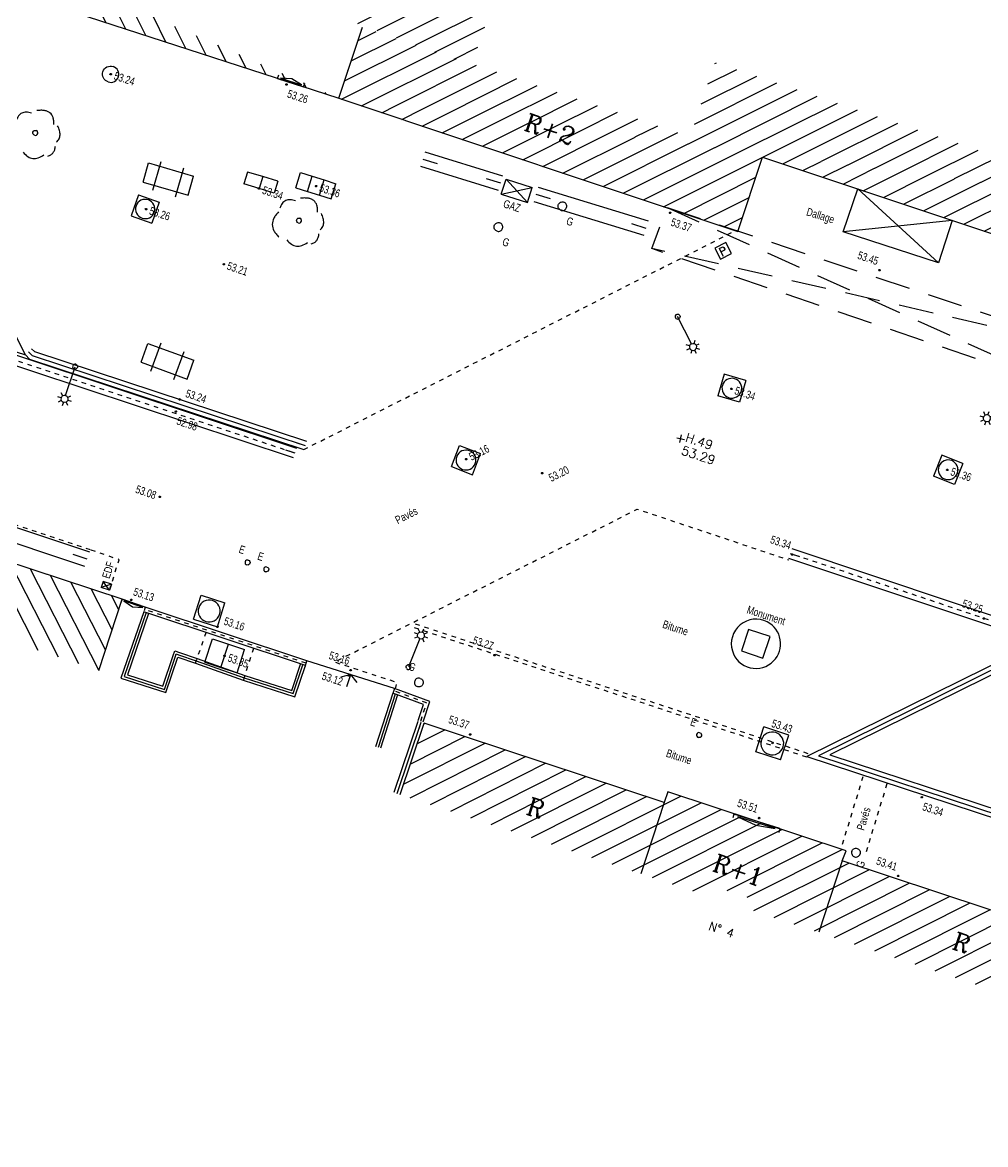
# Model space of a CAD drawing. Extents: x 661856 to 662117, y 6866905 to 6867165.
# Drawn here: x 661918.97 to 661957.48, y 6866943.2 to 6866988.05 of the extents above; entities that cross this region are included whole.
import ezdxf
from ezdxf.enums import TextEntityAlignment as Align

# ---------------------------------------------------------------- set-up
doc = ezdxf.new("R2010")
doc.units = 0
for name, pattern in [('CONTINU', [0]), ('JSI_TCO', [1, 0.5, 0.5]), ('JSI_TCO2', [1, 0.5, 0.5]), ('JSI_TIC', [0.2, 0.08, 0.01, -0.1, 0.01]), ('JSI_TIL2', [1.2, 0.6, 0.1, -0.4, 0.1])]:
    doc.linetypes.add(name, pattern=pattern)
doc.layers.get('0').update_dxf_attribs({"linetype": 'CONTINUOUS'})
for name, color, linetype in [('ALTI', 140, 'CONTINUOUS'), ('BATI', 6, 'CONTINUOUS'), ('BORDURE', 7, 'CONTINU'), ('GENIE_CIVIL', 7, 'CONTINUOUS'), ('HACHURE', 7, 'CONTINUOUS'), ('LIMITE', 7, 'CONTINUOUS'), ('MOB', 6, 'CONTINUOUS'), ('NUMEROS', 1, 'CONTINUOUS'), ('OBJASS', 22, 'CONTINUOUS'), ('OBJDIVERS', 104, 'CONTINUOUS'), ('OBJEAU', 4, 'CONTINUOUS'), ('OBJEDF', 240, 'CONTINUOUS'), ('OBJEP', 220, 'CONTINUOUS'), ('OBJGAZ', 30, 'CONTINUOUS'), ('POINTS-POLYGO', 7, 'CONTINUOUS'), ('POLYGO', 240, 'CONTINUOUS'), ('TEXTE', 7, 'CONTINUOUS'), ('VEGETATION', 3, 'CONTINUOUS'), ('VOIRIE', 7, 'CONTINUOUS'), ('Z', 4, 'CONTINUOUS')]:
    doc.layers.add(name, color=color, linetype=linetype)
doc.styles.add('36-2', font='romans.shx', dxfattribs={"height": 0.36})
doc.styles.add('5-2', font='romand.shx', dxfattribs={"height": 0.35})
doc.styles.add('7-2', font='romanc.shx', dxfattribs={"height": 0.7})
doc.styles.add('ROMANS', font='romans.shx', dxfattribs={"width": 0.95, "oblique": 13.5, "height": 5})
doc.styles.get("Standard").update_dxf_attribs({"font": 'ARIALUNI.ttf', "height": 2})
doc.linetypes.add('JSI_HAIED', pattern='A,0.48,0.06,-0.1,[138,jsi_form.shx,S=0.05,R=0,X=-0.1,Y=0],0.06', length=0.7)
doc.linetypes.add('JSI_HAIEG', pattern='A,0.48,0.06,-0.1,[137,jsi_form.shx,S=0.05,R=0,X=-0.1,Y=0],0.06', length=0.7)
doc.linetypes.add('JSI_MUD', pattern='A,0.0001,[130,jsi_form.shx,S=0.5,R=0,X=0.875,Y=0],-0.75', length=0.7501)
doc.linetypes.add('JSI_MUG', pattern='A,0.0001,[130,jsi_form.shx,S=0.5,R=0,X=-0.125,Y=0],-0.75', length=0.7501)
doc.linetypes.add('JSI_MUR', pattern='A,1e-06,-0.5,[130,jsi_form.shx,S=0.7,R=315,X=0.05,Y=0],-0.5', length=1.000001)

# ---------------------------------------------------------------- blocks, each defined once
blk = doc.blocks.new('$B_200')
at = {"color": 0, "linetype": 'BYBLOCK', "flags": 128}
for points in [[(0, -0.5, -0.414214), (-0.5, 0, -0.414214), (0, 0.5)], [(0, -0.5, 0.414214), (0.5, 0, 0.414214), (0, 0.5)]]:
    blk.add_lwpolyline(points, format="xyb", dxfattribs=at)
blk = doc.blocks.new('$B_220')
at = {"color": 0, "linetype": 'BYBLOCK', "flags": 128}
for points in [[(0.297, 0.272, 0.039633), (0.273, 0.344, 0.053426), (0.241, 0.401, 0.147584), (0.154, 0.47, 0.071882), (0.099, 0.483, 0.058066), (0.036, 0.48, 0.043501), (-0.035, 0.463, 0.032041), (-0.113, 0.431)], [(-0.195, 0.351, 0.077685), (-0.303, 0.336, 0.115926), (-0.379, 0.292, 0.119307), (-0.426, 0.217, 0.082378), (-0.441, 0.113)], [(0.461, -0.046, 0.087593), (0.487, 0.033, 0.096392), (0.482, 0.113, 0.080457), (0.446, 0.192, 0.056881), (0.379, 0.272)], [(-0.441, 0.033, 0.03619), (-0.474, -0.044, 0.046233), (-0.492, -0.116, 0.121403), (-0.482, -0.245, 0.119181), (-0.41, -0.354, 0.044648), (-0.351, -0.401, 0.034835), (-0.277, -0.443)], [(0.379, -0.364, 0.076898), (0.431, -0.319, 0.090424), (0.461, -0.265, 0.083207), (0.472, -0.2, 0.062964), (0.461, -0.126)], [(-0.113, -0.443, 0.078382), (0.005, -0.498, 0.113914), (0.113, -0.503, 0.115194), (0.21, -0.458, 0.080222), (0.297, -0.364)]]:
    blk.add_lwpolyline(points, format="xyb", dxfattribs=at)
blk = doc.blocks.new('$Y_001')
at = {"color": 0, "linetype": 'BYBLOCK', "flags": 128}
for points in [[(-0.5, 0), (0.5, 0)], [(0, -0.5), (0, 0.5)]]:
    blk.add_lwpolyline(points, dxfattribs=at)
blk = doc.blocks.new('TCPOINT')
at = {"color": 0}
blk.add_point((0, 0), dxfattribs=at)
at = {"layer": 'NUMEROS', "style": '36-2'}
blk.add_attdef('MAT', (0.1, 0.1), '', height=0.36, dxfattribs=at)
at = {"layer": 'Z', "style": 'ROMANS'}
blk.add_attdef('ALT', text='', height=0.36, dxfattribs=at).set_placement((0.1, -0.1), align=Align.TOP_LEFT)
blk = doc.blocks.new('$B_030')
at = {"color": 0, "linetype": 'BYBLOCK', "flags": 128}
for points in [[(0, 0), (0, 1)], [(0, 1), (1, 1)], [(0, 1), (1, 0)], [(0, 0), (1, 1)], [(1, 0), (1, 1)], [(0, 0), (1, 0)]]:
    blk.add_lwpolyline(points, dxfattribs=at)
blk = doc.blocks.new('$B_140')
at = {"color": 0, "linetype": 'BYBLOCK', "flags": 128}
for points in [[(-0.094, 0.906), (-0.188, 0.906)], [(-0.067, 0.973), (-0.133, 1.039)], [(0.067, 0.973), (0.133, 1.039)], [(0.094, 0.906), (0.188, 0.906)], [(-0.067, 0.839), (-0.133, 0.773)], [(0, 0.812), (0, 0)], [(0.067, 0.839), (0.133, 0.773)]]:
    blk.add_lwpolyline(points, dxfattribs=at)
for points in [[(0, 0.812, -0.414214), (-0.094, 0.906, -0.414214), (0, 1), (0, 1.094)], [(0, 0.812, 0.414214), (0.094, 0.906, 0.414214), (0, 1)]]:
    blk.add_lwpolyline(points, format="xyb", dxfattribs=at)
blk = doc.blocks.new('$B_001')
at = {"color": 0, "linetype": 'BYBLOCK', "flags": 128}
for points in [[(0, 0), (0, 1)], [(0, 1), (1, 1)], [(1, 0), (1, 1)], [(0, 0), (1, 0)]]:
    blk.add_lwpolyline(points, dxfattribs=at)
blk = doc.blocks.new('$B_020')
at = {"color": 0, "linetype": 'BYBLOCK', "flags": 128}
for points in [[(0, 0), (0, 1)], [(0, 1), (1, 1)], [(1, 0), (1, 1)], [(0, 0), (1, 0)]]:
    blk.add_lwpolyline(points, dxfattribs=at)
for points in [[(0.5, 0.0625, -0.4142136), (0.0625, 0.5, -0.4142136), (0.5, 0.9375)], [(0.5, 0.0625, 0.4142136), (0.9375, 0.5, 0.4142136), (0.5, 0.9375)]]:
    blk.add_lwpolyline(points, format="xyb", dxfattribs=at)
blk = doc.blocks.new('$B_046')
at = {"color": 0, "linetype": 'BYBLOCK', "flags": 128}
for points in [[(0.25, -0.25), (0.25, 1.25)], [(0.75, -0.25), (0.75, 1.25)], [(0, 0), (0, 1)], [(0, 1), (1, 1)], [(1, 0), (1, 1)], [(0, 0), (1, 0)]]:
    blk.add_lwpolyline(points, dxfattribs=at)
blk = doc.blocks.new('$B_230')
blk.add_lwpolyline([(-0.498, -0.488), (0.498, -0.488), (0.498, 0.488), (-0.498, 0.488)], close=True)
at = {"color": 0, "linetype": 'BYBLOCK', "flags": 128}
for points in [[(-0.193, 0.309), (0.119, 0.315), (0.184, 0.222), (0.186, 0.066), (0.125, 0.002), (-0.187, -0.003)], [(-0.193, 0.309), (-0.181, -0.378)]]:
    blk.add_lwpolyline(points, dxfattribs=at)
blk = doc.blocks.new('$B_027')
at = {"color": 0, "linetype": 'BYBLOCK', "flags": 128}
for points in [[(-0.5, -0.5), (0.5, -0.5), (0.5, -0.188)], [(-0.5, -0.5), (-0.5, -0.188)]]:
    blk.add_lwpolyline(points, dxfattribs=at)
blk.add_lwpolyline([(-0.406, -0.406), (0.406, -0.406), (0, -0.188)], close=True, dxfattribs=at)
blk = doc.blocks.new('$B_028')
at = {"color": 0, "linetype": 'BYBLOCK', "flags": 128}
for points in [[(0, 0.5), (0, -0.5), (0.094, -0.062)], [(-0.5, -0.5), (-0.5, 0)], [(0.5, 0), (0.5, -0.5)], [(-0.094, -0.062), (0, -0.5)], [(-0.5, -0.5), (0.5, -0.5)]]:
    blk.add_lwpolyline(points, dxfattribs=at)
blk = doc.blocks.new('$B_210')
at = {"linetype": 'CONTINUOUS'}
blk.add_hatch(color=0, dxfattribs=at).paths.add_polyline_path([(0, -0.5, -1), (0, 0.5, -1)])
at = {"color": 0, "linetype": 'BYBLOCK', "flags": 128}
blk.add_lwpolyline([(0, -0.5, -1), (0, 0.5, -1)], format="xyb", close=True, dxfattribs=at)
blk = doc.blocks.new('*X281')
at = {"layer": 'HACHURE'}
for p, q in [((661919.606, 6866962.947, 57.333), (661917.67, 6866966.732, 57.333)), ((661920.417, 6866962.679, 57.333), (661918.48, 6866966.467, 57.333)), ((661921.228, 6866962.41, 57.333), (661919.29, 6866966.201, 57.333)), ((661922.029, 6866962.161, 57.333), (661920.1, 6866965.935, 57.333)), ((661922.293, 6866962.964, 57.333), (661920.909, 6866965.67, 57.333)), ((661922.556, 6866963.767, 57.333), (661921.719, 6866965.404, 57.333)), ((661922.82, 6866964.57, 57.333), (661922.529, 6866965.138, 57.333))]:
    blk.add_line(p, q, dxfattribs=at)

msp = doc.modelspace()

# ---------------------------------------------------------------- hatches: boundary and pattern name
at = {"layer": 'HACHURE'}
h = msp.add_hatch(dxfattribs=at)
h.set_pattern_fill('_USER', color=256, scale=0.6, angle=26.5676, style=0, pattern_type=0)
h.set_pattern_definition([(26.567613682, (0, 0), (-0.26835215853, 0.536644313315), [])])
h.paths.add_polyline_path([(661935.848, 6867000.648), (661941.127, 6866998.889), (661936.938, 6866986.32), (661931.692, 6866988.261)])
h = msp.add_hatch(dxfattribs=at)
h.set_pattern_fill('_USER', color=256, scale=0.6, angle=296.4939, style=0, pattern_type=0)
h.set_pattern_definition([(296.49394472, (50261.49716, 6738626.0907), (0.5369889077, 0.26766193795), [])])
edge = h.paths.add_edge_path()
edge.add_line((661903.021, 6866994.313), (661931.619, 6866985.015))
edge.add_line((661932.549, 6866987.867), (661903.936, 6866997.17))
edge.add_line((661931.619, 6866985.015), (661932.568, 6866987.86))
edge.add_line((661903.021, 6866994.313), (661903.936, 6866997.17))
h = msp.add_hatch(dxfattribs=at)
h.set_pattern_fill('_USER', color=256, scale=0.6, angle=26.5676, style=0, pattern_type=0)
h.set_pattern_definition([(26.56761368, (50261.49716, 6738626.0907), (-0.2683521585, 0.5366443133), [])])
edge = h.paths.add_edge_path()
edge.add_line((661932.568, 6866987.86), (661945.677, 6866983.487))
edge.add_line((661945.677, 6866983.487), (661946.665, 6866986.457))
edge.add_line((661946.665, 6866986.457), (661963.755, 6866980.758))
edge.add_line((661963.755, 6866980.758), (661963.244, 6866979.245))
edge.add_line((661963.244, 6866979.245), (661980.522, 6866973.462))
edge.add_line((661980.522, 6866973.462), (662010.428, 6866963.543))
edge.add_line((662010.428, 6866963.543), (662028.856, 6866957.401))
edge.add_line((662028.856, 6866957.401), (662030.123, 6866961.207))
edge.add_line((662030.123, 6866961.207), (662033.604, 6866971.712))
edge.add_line((661931.619, 6866985.015), (661947.576, 6866979.691))
edge.add_line((661947.576, 6866979.691), (661948.564, 6866982.662))
edge.add_line((661948.564, 6866982.662), (661959.95, 6866978.865))
edge.add_line((661959.95, 6866978.865), (661958.946, 6866975.891))
edge.add_line((661958.946, 6866975.891), (661961.96, 6866974.898))
edge.add_line((661961.96, 6866974.898), (661962.447, 6866976.348))
edge.add_line((661962.447, 6866976.348), (661979.574, 6866970.616))
edge.add_line((661979.574, 6866970.616), (662009.482, 6866960.696))
edge.add_line((662009.482, 6866960.696), (662030.755, 6866953.606))
edge.add_line((662030.755, 6866953.606), (662032.97, 6866960.261))
edge.add_line((662032.97, 6866960.261), (662036.452, 6866970.768))
edge.add_line((662036.452, 6866970.768), (662033.597, 6866971.692))
edge.add_line((661931.619, 6866985.015), (661932.568, 6866987.86))
at = {"layer": 'HACHURE', "linetype": 'CONTINUOUS', "ltscale": 2}
h = msp.add_hatch(dxfattribs=at)
h.set_pattern_fill('_USER', color=256, scale=0.6, angle=26.664, style=0, pattern_type=0)
h.set_pattern_definition([(26.66402, (661958.265, 6866695.073), (-0.2692547, 0.536192), [])])
h.paths.add_polyline_path([(661961.359, 6866951.348), (661960.415, 6866948.501), (661950.805, 6866951.686), (661947.79, 6866952.685), (661947.949, 6866953.086), (661946.699, 6866953.499), (661946.561, 6866953.07), (661943.691, 6866954.018), (661934.096, 6866957.187), (661935.037, 6866960.036), (661944.632, 6866956.867), (661944.77, 6866957.295), (661951.908, 6866954.938), (661951.748, 6866954.533)])

# ---------------------------------------------------------------- linework, layer by layer
at = {"layer": 'BATI', "linetype": 'JSI_TCO2', "ltscale": 2, "elevation": 57.333, "flags": 128}
for points in [[(661903.021, 6866994.313), (661931.619, 6866985.015)], [(661931.619, 6866985.015), (661932.568, 6866987.86)], [(661961.359, 6866951.348), (661951.748, 6866954.533), (661951.908, 6866954.938), (661944.77, 6866957.295), (661944.632, 6866956.867), (661935.037, 6866960.036)]]:
    msp.add_lwpolyline(points, dxfattribs=at)
at = {"layer": 'BATI', "elevation": 57.333, "flags": 128}
for points in [[(661931.619, 6866985.015), (661947.576, 6866979.691), (661948.564, 6866982.662), (661959.95, 6866978.865), (661958.946, 6866975.891), (661961.96, 6866974.898), (661962.447, 6866976.348), (661979.574, 6866970.616), (662009.482, 6866960.696), (662030.755, 6866953.606), (662032.97, 6866960.261), (662036.452, 6866970.768)], [(661922.024, 6866962.146), (661922.96, 6866964.997), (661916.958, 6866966.966), (661916.846, 6866966.624), (661910.727, 6866968.663), (661910.853, 6866969.007), (661891.157, 6866975.505), (661890.232, 6866972.6), (661891.293, 6866972.263), (661890.579, 6866970.252), (661887.949, 6866971.13), (661887.838, 6866970.77), (661888.02, 6866970.713), (661885.756, 6866963.906), (661885.56, 6866963.971), (661885.455, 6866963.643), (661888.113, 6866962.745), (661887.526, 6866960.784), (661886.428, 6866961.083), (661885.487, 6866958.206), (661882.919, 6866959.037), (661882.769, 6866958.68), (661884.733, 6866958.044), (661879.932, 6866943.195)], [(661944.632, 6866956.867), (661943.691, 6866954.018)], [(661951.748, 6866954.533), (661950.805, 6866951.686)]]:
    msp.add_lwpolyline(points, dxfattribs=at)
at = {"layer": 'BATI', "linetype": 'JSI_TCO', "ltscale": 2, "elevation": 57.333, "flags": 128}
msp.add_lwpolyline([(661956.146, 6866980.133), (661955.594, 6866978.435), (661951.782, 6866979.674), (661952.369, 6866981.393)], dxfattribs=at)
at = {"layer": 'BATI', "linetype": 'CONTINUOUS', "ltscale": 2, "elevation": 57.333, "flags": 128}
for points in [[(661952.369, 6866981.393), (661955.594, 6866978.435)], [(661956.146, 6866980.133), (661951.782, 6866979.674)]]:
    msp.add_lwpolyline(points, dxfattribs=at)
at = {"layer": 'BATI', "linetype": 'JSI_TIL2', "ltscale": 2, "elevation": 57.333, "flags": 128}
msp.add_lwpolyline([(661944.743, 6866980.651), (661961.814, 6866974.958), (661961.204, 6866973.214), (661944.128, 6866979.008)], close=True, dxfattribs=at)
for points in [[(661944.743, 6866980.651), (661961.204, 6866973.214)], [(661961.814, 6866974.958), (661944.128, 6866979.008)]]:
    msp.add_lwpolyline(points, dxfattribs=at)
at = {"layer": 'BORDURE', "linetype": 'JSI_MUD', "ltscale": 0.4}
for p, q in [((661929.482, 6866970.969, 110.336), (661929.861, 6866970.843, 110.339)), ((661950.057, 6866966.685, 110.676), (661949.678, 6866966.811, 110.681))]:
    msp.add_line(p, q, dxfattribs=at)
at = {"layer": 'BORDURE', "linetype": 'JSI_TIC', "ltscale": 2, "elevation": 57.333, "flags": 128}
for points in [[(661915.202, 6866975.703), (661929.861, 6866970.843)], [(661974.913, 6866958.452), (661959.352, 6866963.584), (661949.678, 6866966.811)]]:
    msp.add_lwpolyline(points, dxfattribs=at)
at = {"layer": 'BORDURE', "linetype": 'JSI_TCO', "ltscale": 2, "elevation": 57.333, "flags": 128}
for points in [[(661915.265, 6866975.893), (661929.924, 6866971.033)], [(661915.139, 6866975.514), (661929.798, 6866970.653)], [(661974.976, 6866958.642), (661959.415, 6866963.774), (661949.741, 6866967.001)], [(661974.85, 6866958.262), (661959.289, 6866963.394), (661949.614, 6866966.622)]]:
    msp.add_lwpolyline(points, dxfattribs=at)
at = {"layer": 'GENIE_CIVIL', "linetype": 'JSI_TCO', "ltscale": 2, "elevation": 57.333, "flags": 128}
msp.add_lwpolyline([(661947.352, 6866962.928, 0.572712), (661949.004, 6866962.527, 0.502506), (661948.748, 6866964.087, 0.662327)], format="xyb", close=True, dxfattribs=at)
msp.add_lwpolyline([(661948.571, 6866962.639), (661948.859, 6866963.498), (661948.004, 6866963.784), (661947.712, 6866962.933)], close=True, dxfattribs=at)
at = {"layer": 'LIMITE', "linetype": 'JSI_MUD', "ltscale": 0.35}
msp.add_line((661929.942, 6866971.249, 110.351), (661930.274, 6866971.139, 110.354), dxfattribs=at)
at = {"layer": 'LIMITE', "linetype": 'JSI_TCO', "ltscale": 2}
msp.add_line((661933.971, 6866961.168, 110.515), (661933.282, 6866959.035, 110.454), dxfattribs=at)
at = {"layer": 'LIMITE', "linetype": 'JSI_MUG', "ltscale": 0.2}
for p, q in [((661933.878, 6866961.202, 110.515), (661933.879, 6866961.206, 110.515)), ((661934.893, 6866960.117, 110.622), (661934.955, 6866960.308, 110.621))]:
    msp.add_line(p, q, dxfattribs=at)
at = {"layer": 'LIMITE', "linetype": 'JSI_TCO', "ltscale": 2, "elevation": 57.333, "flags": 128}
for points in [[(661914.35, 6866976.275), (661919.091, 6866974.76), (661917.549, 6866977.786)], [(661961.037, 6866962.748), (661959.545, 6866963.248), (661950.33, 6866958.705), (661965.729, 6866953.638)], [(661960.791, 6866962.461), (661959.57, 6866962.871), (661951.253, 6866958.77), (661965.026, 6866954.237)]]:
    msp.add_lwpolyline(points, close=True, dxfattribs=at)
for points in [[(661919.091, 6866974.76), (661919.26, 6866974.588), (661930.219, 6866970.973)], [(661919.34, 6866975.006), (661919.45, 6866974.894), (661930.329, 6866971.305)], [(661923.819, 6866964.489), (661922.911, 6866961.838), (661924.709, 6866961.265), (661925.184, 6866962.679), (661925.889, 6866962.433), (661927.799, 6866961.757), (661929.863, 6866961.098), (661930.282, 6866962.34)], [(661930.283, 6866962.34), (661923.82, 6866964.488)], [(661930.346, 6866962.529), (661923.884, 6866964.678)], [(661934.988, 6866960.086), (661935.255, 6866960.909), (661933.845, 6866961.427)], [(661933.784, 6866961.237), (661933.092, 6866959.096)], [(661934.798, 6866960.148), (661935.005, 6866960.787), (661933.776, 6866961.24)], [(661933.832, 6866957.276), (661934.79, 6866960.119)], [(661934.078, 6866957.193), (661935.037, 6866960.036)]]:
    msp.add_lwpolyline(points, dxfattribs=at)
at = {"layer": 'LIMITE', "linetype": 'JSI_MUR', "ltscale": 0.35, "elevation": 57.333, "flags": 128}
msp.add_lwpolyline([(661919.215, 6866974.883), (661919.355, 6866974.741), (661930.274, 6866971.139)], dxfattribs=at)
at = {"layer": 'LIMITE', "linetype": 'JSI_MUG', "ltscale": 0.35, "elevation": 57.333, "flags": 128}
msp.add_lwpolyline([(661919.215, 6866974.883), (661919.355, 6866974.741), (661919.418, 6866974.72)], dxfattribs=at)
at = {"layer": 'LIMITE', "linetype": 'JSI_MUR', "ltscale": 0.2, "elevation": 57.333, "flags": 128}
for points in [[(661923.914, 6866964.457), (661923.039, 6866961.903), (661924.646, 6866961.391), (661925.089, 6866962.711), (661925.122, 6866962.807), (661925.217, 6866962.774), (661925.922, 6866962.527), (661927.831, 6866961.852), (661929.8, 6866961.223), (661930.187, 6866962.371)], [(661933.878, 6866961.202), (661933.187, 6866959.065)]]:
    msp.add_lwpolyline(points, dxfattribs=at)
at = {"layer": 'LIMITE', "linetype": 'JSI_TIC', "ltscale": 2, "elevation": 57.333, "flags": 128}
for points in [[(661930.314, 6866962.434), (661923.852, 6866964.583)], [(661934.893, 6866960.117), (661935.13, 6866960.848), (661933.811, 6866961.333)]]:
    msp.add_lwpolyline(points, dxfattribs=at)
at = {"layer": 'LIMITE', "linetype": 'JSI_MUR', "ltscale": 0.35, "elevation": 57.333, "flags": 128}
msp.add_lwpolyline([(661960.914, 6866962.605), (661959.557, 6866963.06), (661950.792, 6866958.737), (661965.377, 6866953.937)], close=True, dxfattribs=at)
at = {"layer": 'LIMITE', "linetype": 'JSI_MUR', "ltscale": 0.26, "elevation": 57.333, "flags": 128}
msp.add_lwpolyline([(661933.955, 6866957.234), (661934.914, 6866960.077)], dxfattribs=at)
at = {"layer": 'LIMITE', "linetype": 'JSI_MUD', "ltscale": 0.26, "elevation": 57.333, "flags": 128}
msp.add_lwpolyline([(661934.83, 6866959.831), (661934.914, 6866960.077)], dxfattribs=at)
at = {"layer": 'LIMITE', "linetype": 'JSI_TCO', "ltscale": 2}
msp.add_polyline3d([(661924.008, 6866964.425, 110.893), (661923.166, 6866961.967, 110.507), (661924.582, 6866961.516, 110.388), (661924.995, 6866962.743, 110.395), (661925.059, 6866962.935, 110.395), (661925.25, 6866962.868, 110.395), (661925.955, 6866962.621, 110.39), (661927.863, 6866961.947, 110.427), (661929.736, 6866961.348, 110.437), (661930.092, 6866962.403, 110.471)], dxfattribs=at)
at = {"layer": 'VEGETATION', "linetype": 'JSI_MUG', "ltscale": 0.6}
for p, q in [((661934.977, 6866982.586, 110.729), (661935.551, 6866982.41, 110.718)), ((661939.501, 6866981.182, 110.702), (661940.074, 6866981.006, 110.7))]:
    msp.add_line(p, q, dxfattribs=at)
at = {"layer": 'VEGETATION', "linetype": 'JSI_MUD', "ltscale": 0.6}
for p, q in [((661937.505, 6866981.811, 110.678), (661938.079, 6866981.635, 110.667)), ((661943.324, 6866980.007, 110.687), (661943.898, 6866979.831, 110.685))]:
    msp.add_line(p, q, dxfattribs=at)
at = {"layer": 'VEGETATION', "linetype": 'JSI_HAIEG', "ltscale": 2, "elevation": 57.333, "flags": 128}
for points in [[(661935.065, 6866982.873), (661938.167, 6866981.922)], [(661939.589, 6866981.469), (661943.986, 6866980.118)], [(661921.471, 6866966.304), (661917.266, 6866967.701)]]:
    msp.add_lwpolyline(points, dxfattribs=at)
at = {"layer": 'VEGETATION', "linetype": 'JSI_HAIED', "ltscale": 2, "elevation": 57.333, "flags": 128}
for points in [[(661934.889, 6866982.299), (661937.991, 6866981.348)], [(661939.413, 6866980.895), (661943.81, 6866979.544)], [(661921.66, 6866966.873), (661917.455, 6866968.27)]]:
    msp.add_lwpolyline(points, dxfattribs=at)
at = {"layer": 'VEGETATION', "linetype": 'JSI_MUG', "ltscale": 0.6, "elevation": 57.333, "flags": 128}
msp.add_lwpolyline([(661921.566, 6866966.589), (661920.996, 6866966.778)], dxfattribs=at)
at = {"layer": 'VOIRIE', "linetype": 'JSI_TIC', "ltscale": 2, "elevation": 57.333, "flags": 128}
for points in [[(661930.219, 6866970.973), (661947.444, 6866979.709)], [(661933.884, 6866961.407), (661933.954, 6866961.659), (661931.444, 6866962.478), (661943.55, 6866968.592), (661949.61, 6866966.568)], [(661921.692, 6866966.968), (661917.486, 6866968.365)], [(661922.458, 6866965.358), (661922.838, 6866966.573), (661921.692, 6866966.968)], [(661950.38, 6866958.819), (661934.518, 6866964.05)], [(661925.889, 6866962.433), (661926.314, 6866963.664)], [(661950.333, 6866958.677), (661934.471, 6866963.908)], [(661928.205, 6866963.03), (661927.799, 6866961.757)], [(661952.572, 6866957.9), (661951.713, 6866955.081)], [(661953.528, 6866957.609), (661952.669, 6866954.789)]]:
    msp.add_lwpolyline(points, dxfattribs=at)

# ---------------------------------------------------------------- block references
at = {"layer": 'ALTI', "linetype": 'CONTINUOUS'}
for p, xscale, yscale, rotation in [((661922.499, 6866985.978, 57.333), 0.0599999999088629, 0.0599999999088629, 341.9422529977973), ((661929.526, 6866985.568, 57.333), 0.0599999999088629, 0.0599999999088629, 341.9422529977973), ((661930.711, 6866981.507, 57.333), 0.05999999998807, 0.05999999998807, 341.5513747568425), ((661928.428, 6866981.413, 57.333), 0.0599999999088629, 0.0599999999088629, 341.9422529977973), ((661923.913, 6866980.585, 57.333), 0.0599999999088629, 0.0599999999088629, 341.9422529977973), ((661944.862, 6866980.441, 57.333), 0.05999999998807, 0.05999999998807, 341.5513747568425), ((661927.02, 6866978.383, 57.333), 0.0599999999941958, 0.0599999999941958, 341.7428187686568), ((661953.229, 6866978.142, 57.333), 0.0600000000144624, 0.0600000000144624, 161.5586573380857), ((661947.314, 6866973.403, 57.333), 0.0599999999745758, 0.0599999999745758, 341.2582410599898), ((661925.263, 6866972.982, 57.333), 0.0599999999941958, 0.0599999999941958, 341.7428187686568), ((661925.108, 6866972.493, 57.333), 0.0600000000048021, 0.0600000000048021, 341.6561670594444), ((661936.71, 6866970.592, 57.333), 0.0599999999411196, 0.0599999999411196, 26.89427275063952), ((661939.754, 6866970.034, 57.333), 0.0600000001536211, 0.0600000001536211, 26.79484842440617), ((661955.947, 6866970.162, 57.333), 0.0599999999564156, 0.0599999999564156, 341.6746091640569), ((661924.46, 6866969.084, 57.333), 0.0599999999668501, 0.0599999999668501, 160.9734812973717), ((661949.739, 6866966.776, 57.333), 0.0599999998950215, 0.0599999998950215, 161.5516016091298), ((661923.318, 6866964.966, 57.333), 0.0600000000594501, 0.0600000000594501, 161.83410922556), ((661957.406, 6866964.221, 57.333), 0.0599999998950215, 0.0599999998950215, 161.5516016091298), ((661926.764, 6866963.892, 57.333), 0.0599999998920628, 0.0599999998920628, 161.6102808482443), ((661927.052, 6866962.728, 57.333), 0.0599999999113384, 0.0599999999113384, 340.5296730867548), ((661937.843, 6866962.755, 57.333), 0.0600000000053408, 0.0600000000053408, 161.7471874459194), ((661932.093, 6866962.154, 57.333), 0.0600000001062828, 0.0600000001062828, 161.9242181298185), ((661932.015, 6866961.938, 57.333), 0.0600000001062828, 0.0600000001062828, 161.9242181298185), ((661936.872, 6866959.59, 57.333), 0.0599999999846694, 0.0599999999846694, 161.72305581603), ((661948.956, 6866959.247, 57.333), 0.0600000000053408, 0.0600000000053408, 161.7471874459194), ((661954.925, 6866957.075, 57.333), 0.0600000001916517, 0.0600000001916517, 341.7839343337792), ((661948.42, 6866956.247, 57.333), 0.0599999999034314, 0.0599999999034314, 161.7268199338831), ((661953.978, 6866953.933, 57.333), 0.0599999999471066, 0.0599999999471066, 161.6640176435089)]:
    msp.add_blockref('$B_210', p, dxfattribs=dict(at, xscale=xscale, yscale=yscale, rotation=rotation))
at = {"layer": 'HACHURE'}
msp.add_blockref('*X281', (0, 0), dxfattribs=at)
at = {"layer": 'LIMITE', "linetype": 'CONTINUOUS', "yscale": 0.5000000000742785}
for name, p, xscale, rotation in [('$B_027', (661929.769, 6866985.882, 57.333), 1.092942615229835, 342.3075459330001), ('$B_027', (661923.34, 6866964.601, 57.333), 0.9773995803655402, 160.9468385082217), ('$B_028', (661932.02, 6866961.74, 57.333), 3.668822364278339, 162.5183090333342), ('$B_027', (661948.262, 6866955.872, 57.333), 1.924767552070265, 162.6760187358745)]:
    msp.add_blockref(name, p, dxfattribs=dict(at, xscale=xscale, rotation=rotation))
at = {"layer": 'MOB', "linetype": 'CONTINUOUS'}
for name, p, xscale, yscale, rotation in [('$B_046', (661923.792, 6866981.669, 57.333), 1.87572822401105, 0.7999999995604627, 343.6339883417659), ('$B_230', (661946.986, 6866978.917, 57.333), 0.5000000000690416, 0.5000000000690416, 26.89427283777265), ('$B_046', (661923.715, 6866974.464, 57.333), 1.959447187159222, 0.7999999995604627, 339.9965329300878)]:
    msp.add_blockref(name, p, dxfattribs=dict(at, xscale=xscale, yscale=yscale, rotation=rotation))
at = {"layer": 'OBJASS', "linetype": 'CONTINUOUS'}
for name, p, xscale, yscale, rotation in [('$B_200', (661922.499, 6866985.978, 57.333), 0.649999999938078, 0.649999999938078, 341.9422527365701), ('$B_020', (661923.608, 6866981.152, 57.333), 0.881304311579795, 0.8812999998178795, 250.8229188409272), ('$B_020', (661947.894, 6866973.735, 57.333), 0.9042447510966783, 0.9041999996457865, 163.6075128587791), ('$B_020', (661936.12, 6866970.292, 57.333), 0.9073929082340288, 0.9075000004467585, 339.3405698383987), ('$B_020', (661956.563, 6866970.421, 57.333), 0.9004919657003135, 0.9003999997682504, 158.4513037807382), ('$B_020', (661925.809, 6866964.194, 57.333), 1.001656727832508, 1.001700000363277, 342.4624962599528), ('$B_020', (661949.283, 6866958.572, 57.333), 1.043397421797169, 1.043400000323882, 71.87240830449785)]:
    msp.add_blockref(name, p, dxfattribs=dict(at, xscale=xscale, yscale=yscale, rotation=rotation))
at = {"layer": 'OBJDIVERS', "linetype": 'CONTINUOUS'}
for p, xscale, yscale, rotation in [((661928.577, 6866981.884, 57.333), 0.6308915675230744, 0.4944999999810448, 162.856255073718), ((661929.898, 6866981.435, 57.333), 0.4948628195499553, 0.63960000020047, 342.6622447775528), ((661929.18, 6866981.698, 57.333), 0.6308915674118317, 0.4944999999810448, 162.8562550706016), ((661930.37, 6866981.288, 57.333), 0.4948628194388293, 0.63960000020047, 342.6622447735361), ((661930.843, 6866981.14, 57.333), 0.4948628195499553, 0.63960000020047, 342.6622447775528), ((661926.268, 6866962.479, 57.333), 0.6751010962572703, 0.9743000004588217, 341.7791429969336), ((661926.909, 6866962.268, 57.333), 0.6750706332104817, 0.9743000004588217, 341.7872268402119)]:
    msp.add_blockref('$B_001', p, dxfattribs=dict(at, xscale=xscale, yscale=yscale, rotation=rotation))
at = {"layer": 'OBJEAU', "linetype": 'CONTINUOUS'}
for p, xscale, yscale, rotation in [((661927.971, 6866966.459, 57.333), 0.1999999999340218, 0.1999999999340218, 161.610280595065), ((661928.716, 6866966.186, 57.333), 0.1999999999340218, 0.1999999999340218, 161.610280595065), ((661946.021, 6866959.561, 57.333), 0.200000000007599, 0.200000000007599, 161.7471876322487)]:
    msp.add_blockref('$B_200', p, dxfattribs=dict(at, xscale=xscale, yscale=yscale, rotation=rotation))
at = {"layer": 'OBJEDF', "linetype": 'CONTINUOUS', "xscale": 0.3500012856745203, "yscale": 0.2499999995714944, "rotation": 162.5450928144049}
msp.add_blockref('$B_030', (661922.533, 6866965.596, 57.333), dxfattribs=at)
at = {"layer": 'OBJEP', "linetype": 'CONTINUOUS'}
for name, p, xscale, yscale, rotation in [('$B_140', (661945.163, 6866976.291, 57.333), 1.500000000207125, 1.500000000207125, 206.8942728377727), ('$B_200', (661945.163, 6866976.291, 57.333), 0.1999999998383399, 0.1999999998383399, 206.8942727456109), ('$B_140', (661921.077, 6866974.288, 57.333), 1.499999999913067, 1.499999999913067, 161.7428190316072), ('$B_200', (661921.077, 6866974.288, 57.333), 0.200000000007251, 0.200000000007251, 161.7428189584687), ('$B_140', (661958.816, 6866971.792, 57.333), 1.499999999605523, 1.499999999605523, 71.45345821891289), ('$B_140', (661934.409, 6866962.285, 57.333), 1.499999999877673, 1.499999999877673, 338.4033976995399), ('$B_200', (661934.409, 6866962.285, 57.333), 0.2000000003828549, 0.2000000003828549, 298.2601136835976)]:
    msp.add_blockref(name, p, dxfattribs=dict(at, xscale=xscale, yscale=yscale, rotation=rotation))
at = {"layer": 'OBJGAZ', "linetype": 'CONTINUOUS'}
for name, p, xscale, yscale, rotation in [('$B_030', (661938.117, 6866981.188, 57.333), 1.097885954843522, 0.6293999998414836, 342.075901460346), ('$B_200', (661940.56, 6866980.703, 57.333), 0.3499999999129502, 0.3499999999129502, 342.9198156897808), ('$B_200', (661938.002, 6866979.871, 57.333), 0.350000000198388, 0.350000000198388, 342.9564032590425), ('$B_200', (661934.818, 6866961.663, 57.333), 0.3499999999087374, 0.3499999999087374, 159.8056275866481), ('$B_200', (661952.291, 6866954.863, 57.333), 0.3500000002890135, 0.3500000002890135, 253.0558146303696)]:
    msp.add_blockref(name, p, dxfattribs=dict(at, xscale=xscale, yscale=yscale, rotation=rotation))
at = {"layer": 'POINTS-POLYGO'}
ref = msp.add_blockref('TCPOINT', (661945.284, 6866971.413, 57.333), dxfattribs=dict(at, rotation=359.518964722964))
ref.add_attrib('MAT', 'H.49', (661945.448, 6866971.307, 57.333), dxfattribs={"layer": 'NUMEROS', "height": 0.36, "rotation": 341.8987, "style": '36-2'})
ref.add_attrib('ALT', '53.29', dxfattribs={"layer": 'Z', "height": 0.36, "rotation": 341.8987, "style": 'ROMANS'}).set_placement((661945.392, 6866971.136, 57.333), align=Align.TOP_LEFT)
at = {"layer": 'POLYGO', "linetype": 'CONTINUOUS', "xscale": 0.3200000000209822, "yscale": 0.3200000000209822, "zscale": 0.3200000000209822, "rotation": 348.0799646896258}
msp.add_blockref('$Y_001', (661945.284, 6866971.413, 110.624), dxfattribs=at)
at = {"layer": 'VEGETATION', "linetype": 'CONTINUOUS'}
for name, p, xscale, yscale, rotation in [('$B_220', (661919.489, 6866983.634, 57.333), 1.999999999908303, 1.999999999908303, 341.9422527353345), ('$B_200', (661919.489, 6866983.634, 57.333), 0.200000000044232, 0.200000000044232, 341.9422526561343), ('$B_220', (661930.03, 6866980.131, 57.333), 1.999999999983805, 1.999999999983805, 341.551374629234), ('$B_200', (661930.03, 6866980.131, 57.333), 0.2000000000462814, 0.2000000000462814, 341.5513745775601)]:
    msp.add_blockref(name, p, dxfattribs=dict(at, xscale=xscale, yscale=yscale, rotation=rotation))

# ---------------------------------------------------------------- texts
at = {"layer": 'ALTI', "linetype": 'CONTINUOUS', "width": 0.75}
for s, rotation, p in [('53.24', 341.9423, (661922.652, 6866985.929, 57.333)), ('53.34', 341.9423, (661928.58, 6866981.363, 57.333)), ('53.36', 341.5514, (661930.863, 6866981.457, 57.333)), ('53.26', 341.9423, (661924.065, 6866980.536, 57.333)), ('53.21', 341.7428, (661927.172, 6866978.333, 57.333)), ('53.34', 341.2582, (661947.465, 6866973.352, 57.333)), ('53.16', 26.8943, (661936.853, 6866970.664, 57.333)), ('53.36', 341.6746, (661956.099, 6866970.112, 57.333)), ('53.35', 340.5297, (661927.203, 6866962.674, 57.333))]:
    msp.add_text(s, height=0.32, rotation=rotation, dxfattribs=at).set_placement(p, align=Align.MIDDLE_LEFT)
for s, rotation, p in [('53.26', 341.9423, (661929.629, 6866985.366, 57.333)), ('53.37', 341.5514, (661944.963, 6866980.239, 57.333)), ('52.98', 341.6562, (661925.209, 6866972.291, 57.333)), ('53.20', 26.7948, (661939.969, 6866969.963, 57.333)), ('53.34', 341.7839, (661955.026, 6866956.873, 57.333))]:
    msp.add_text(s, height=0.32, rotation=rotation, dxfattribs=at).set_placement(p, align=Align.TOP_LEFT)
for s, rotation, p in [('53.45', 341.5587, (661953.127, 6866978.345, 57.333)), ('53.34', 341.5516, (661949.637, 6866966.979, 57.333)), ('53.13', 341.8341, (661924.171, 6866964.897, 57.333)), ('53.25', 341.5516, (661957.305, 6866964.423, 57.333)), ('53.27', 341.7472, (661937.741, 6866962.957, 57.333)), ('53.16', 341.9242, (661931.99, 6866962.356, 57.333)), ('53.37', 341.7231, (661936.77, 6866959.792, 57.333)), ('53.51', 341.7268, (661948.318, 6866956.449, 57.333)), ('53.41', 341.664, (661953.876, 6866954.135, 57.333))]:
    msp.add_text(s, height=0.32, rotation=rotation, dxfattribs=at).set_placement(p, align=Align.RIGHT)
msp.add_text('53.24', height=0.32, rotation=341.7428, dxfattribs=at).set_placement((661925.465, 6866973.084, 57.333))
for s, rotation, p in [('53.08', 340.9735, (661924.308, 6866969.136, 57.333)), ('53.16', 341.6103, (661927.839, 6866963.875, 57.333)), ('53.43', 341.7472, (661949.737, 6866959.785, 57.333))]:
    msp.add_text(s, height=0.32, rotation=rotation, dxfattribs=at).set_placement(p, align=Align.MIDDLE_RIGHT)
msp.add_text('53.12', height=0.32, rotation=341.9242, dxfattribs=at).set_placement((661931.813, 6866961.835, 57.333), align=Align.TOP_RIGHT)
at = {"layer": 'BATI', "style": '7-2'}
for s, rotation, p in [('R+2', 341.8001, (661938.984, 6866983.758, 57.333)), ('R', 341.651, (661939.071, 6866956.426, 57.333)), ('R+1', 341.651, (661946.515, 6866954.151, 57.333)), ('R', 341.651, (661956.095, 6866951.033, 57.333))]:
    msp.add_text(s, height=0.7, rotation=rotation, dxfattribs=at).set_placement(p)
at = {"layer": 'OBJEAU', "linetype": 'CONTINUOUS', "width": 0.75}
for rotation, p in [(341.6103, (661927.806, 6866966.788, 57.333)), (341.6103, (661928.551, 6866966.515, 57.333)), (341.7472, (661945.856, 6866959.89, 57.333))]:
    msp.add_text('E', height=0.32, rotation=rotation, dxfattribs=at).set_placement(p, align=Align.RIGHT)
at = {"layer": 'OBJEDF', "linetype": 'CONTINUOUS', "width": 0.75}
msp.add_text('EDF', height=0.32, rotation=72.6343, dxfattribs=at).set_placement((661922.246, 6866966.206, 57.333), align=Align.TOP_CENTER)
at = {"layer": 'OBJGAZ', "linetype": 'CONTINUOUS', "width": 0.75}
msp.add_text('GAZ', height=0.32, rotation=342.0759, dxfattribs=at).set_placement((661938.59, 6866980.867, 57.333), align=Align.TOP_CENTER)
for rotation, p in [(342.9198, (661940.782, 6866980.284, 57.333)), (342.9564, (661938.224, 6866979.453, 57.333))]:
    msp.add_text('G', height=0.32, rotation=rotation, dxfattribs=at).set_placement(p, align=Align.TOP_LEFT)
for rotation, p in [(339.8056, (661934.62, 6866962.094, 57.333)), (73.0558, (661952.67, 6866954.484, 57.333))]:
    msp.add_text('G', height=0.32, rotation=rotation, dxfattribs=at).set_placement(p, align=Align.RIGHT)
at = {"layer": 'TEXTE', "linetype": 'CONTINUOUS', "width": 0.75}
for s, rotation, p in [('Dallage', 342.6727, (661950.876, 6866980.328, 57.333)), ('Pavés', 26.7948, (661934.319, 6866968.343, 57.333)), ('Monument', 341.8233, (661948.706, 6866964.346, 57.333)), ('Bitume', 341.8233, (661945.078, 6866963.848, 57.333)), ('Bitume', 341.8233, (661945.221, 6866958.695, 57.333)), ('Pavés', 73.0558, (661952.6, 6866956.218, 57.333))]:
    msp.add_text(s, height=0.32, rotation=rotation, dxfattribs=at).set_placement(p, align=Align.MIDDLE_CENTER)
at = {"layer": 'TEXTE', "style": '5-2'}
msp.add_text('N° 4', height=0.35, rotation=341.0245, dxfattribs=at).set_placement((661946.922, 6866951.781, 57.333), align=Align.MIDDLE_CENTER)

doc.saveas('drawing.dxf')
